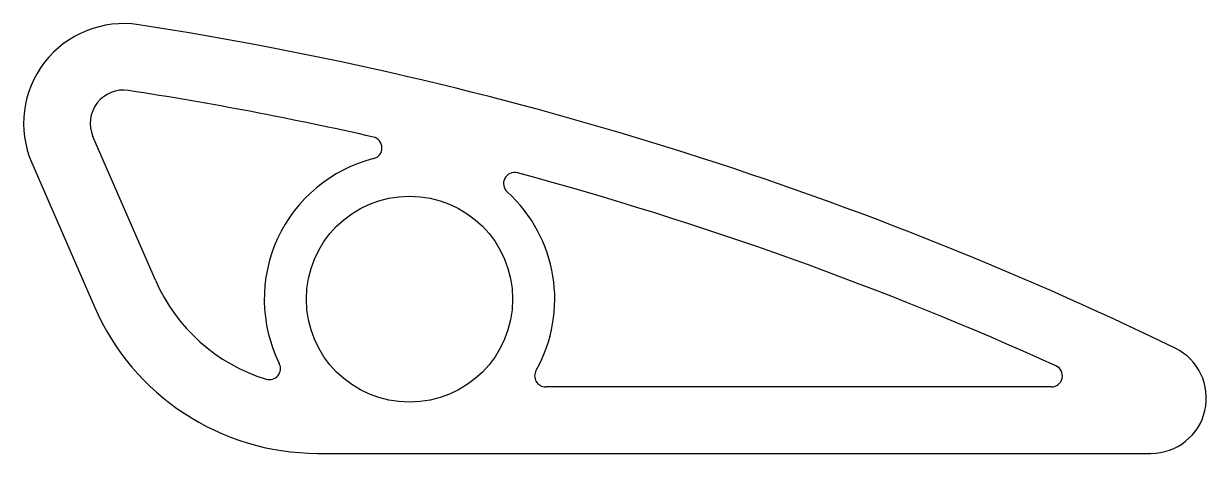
# Model space of a CAD drawing. Extents: x 2794.8 to 2848.1, y 1737.9 to 1757.3.
import ezdxf

# ---------------------------------------------------------------- set-up
doc = ezdxf.new("R2010")
doc.units = 0
doc.layers.get('0').update_dxf_attribs({"linetype": 'CONTINUOUS'})

msp = doc.modelspace()

# ---------------------------------------------------------------- linework, layer by layer
for p, q in [((2800.723, 1745.715), (2797.906, 1752.205)), ((2795.149, 1751.021), (2797.971, 1744.52)), ((2841.12, 1740.9), (2818.324, 1740.9)), ((2818.324, 1740.9), (2818.324, 1740.9)), ((2808.033, 1737.9), (2845.611, 1737.9))]:
    msp.add_line(p, q)
msp.add_circle((2812.181, 1744.861), 4.65)
for centre, radius, start, end in [((2799.283, 1752.799), 4.5, 81.2101, 203.2735), ((2774.836, 1594.678), 164.5, 64.09508, 81.21119), ((2799.283, 1752.799), 1.5, 81.2113, 203.3292), ((2774.839, 1594.677), 161.5, 77.22499, 81.2121), ((2810.44, 1751.692), 0.5, 284.3016, 77.2251), ((2812.181, 1744.861), 6.55, 104.3025, 206.3209), ((2816.92, 1750.081), 0.5, 74.8477, 228.8725), ((2774.838, 1594.677), 161.5, 65.68874, 74.84809), ((2812.181, 1744.861), 6.55, 330.649, 47.6842), ((2808.062, 1748.9), 8, 203.4657, 252.9686), ((2808.062, 1748.9), 11, 203.4649, 269.8477), ((2845.611, 1740.4), 2.5, 269.9999, 64.0952), ((2805.865, 1741.729), 0.5, 252.9682, 27.0067), ((2841.121, 1741.4), 0.5, 269.971, 65.7146), ((2818.324, 1741.4), 0.5, 150.0518, 269.9998)]:
    msp.add_arc(centre, radius, start, end)

doc.saveas('drawing.dxf')
